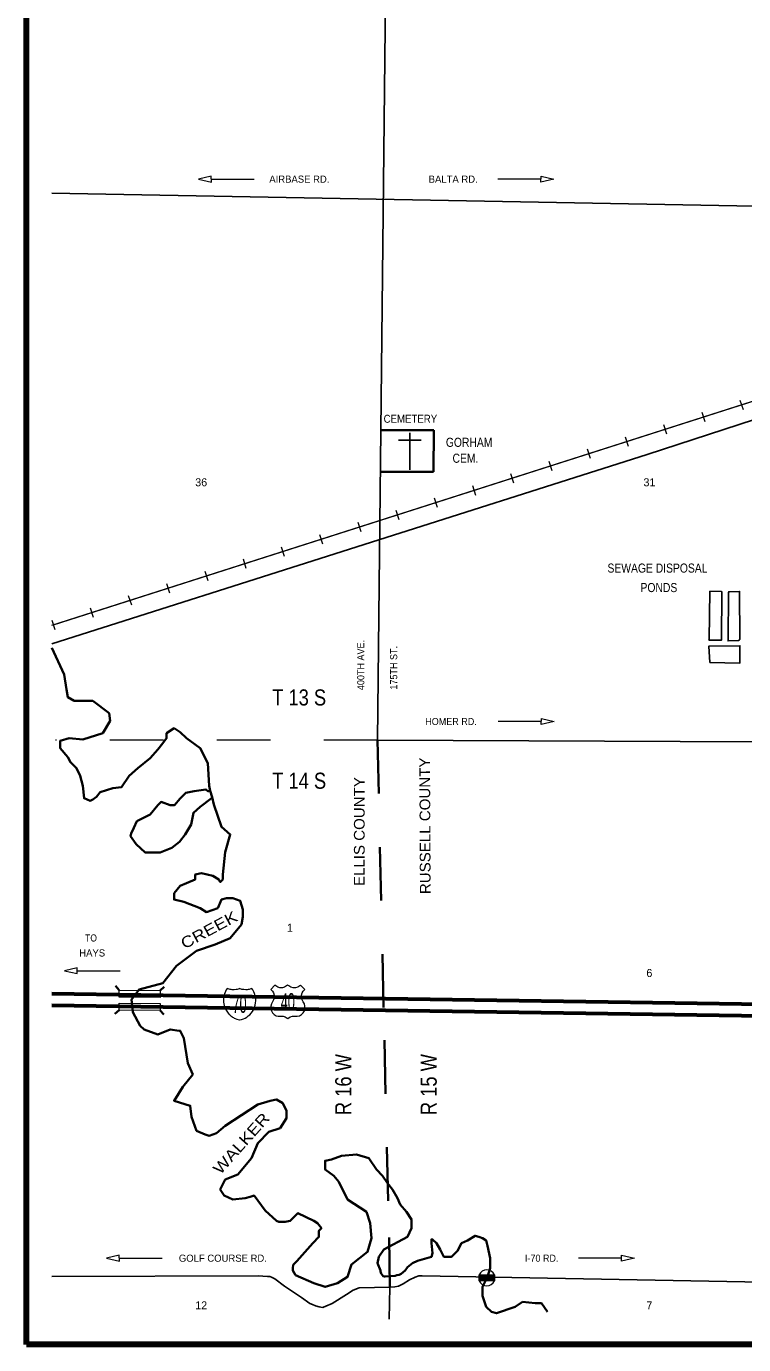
# Model space of a CAD drawing. Extents: x 5.68 to 10.65, y 19.67 to 23.61.
# Drawn here: x 5.678 to 7.018, y 19.723 to 22.187 of the extents above; entities that cross this region are included whole.
import ezdxf
from ezdxf.enums import TextEntityAlignment as Align

# ---------------------------------------------------------------- set-up
doc = ezdxf.new("R2010")
doc.units = 0
doc.header["$LTSCALE"] = 0.0061
for name, pattern in [('DOT_DASHED', [7.7, 5, -1.2, 0.3, -1.2]), ('DOTTED', [1.5, 0.3, -1.2]), ('MEDIUM_DASHED', [4.5, 3, -1.5])]:
    doc.linetypes.add(name, pattern=pattern)
for name, color, linetype, lineweight in [('10', 7, 'Continuous', 60), ('14', 7, 'Continuous', 25), ('15', 7, 'MEDIUM_DASHED', 13), ('17', 7, 'Continuous', 13), ('19', 7, 'Continuous', 13), ('2', 7, 'DOT_DASHED', 35), ('21', 7, 'Continuous', 25), ('25', 7, 'Continuous', 35), ('32', 7, 'Continuous', 25), ('35', 7, 'Continuous', 13), ('39', 7, 'Continuous', 13), ('48', 7, 'Continuous', 106)]:
    doc.layers.add(name, color=color, linetype=linetype, lineweight=lineweight)
for name, color, linetype in [('29', 7, 'Continuous'), ('41', 7, 'Continuous'), ('45', 7, 'Continuous'), ('46', 7, 'Continuous'), ('49', 7, 'Continuous')]:
    doc.layers.add(name, color=color, linetype=linetype)

msp = doc.modelspace()

# ---------------------------------------------------------------- hatches: boundary and pattern name
at = {"layer": '39'}
msp.add_hatch(color=256, dxfattribs=at).paths.add_polyline_path([(6.523864, 19.853598), (6.552462, 19.853598), (6.552462, 19.842235), (6.523864, 19.842235)])

# ---------------------------------------------------------------- linework, layer by layer
at = {"layer": '10'}
for points in [[(5.725189, 20.379356), (8.053788, 20.344508), (9.513068, 20.314583)], [(5.725189, 20.357765), (8.053409, 20.322917), (9.513068, 20.292992)]]:
    msp.add_lwpolyline(points, dxfattribs=at)
at = {"layer": '14'}
for p, q in [((6.363447, 23.558333), (6.333902, 20.852841)), ((6.357008, 19.830492), (6.355871, 19.770455))]:
    msp.add_line(p, q, dxfattribs=at)
for points in [[(5.725189, 21.875379), (7.039205, 21.850568), (8.084091, 21.839962), (8.349621, 21.925947)], [(5.725189, 21.032576), (6.837879, 21.386742), (7.095833, 21.470833), (7.278977, 21.472727), (7.319508, 21.47178), (7.38428, 21.491288), (7.718182, 21.640152), (7.830871, 21.685606), (7.936932, 21.719129), (8.05625, 21.754167), (8.242614, 21.793939), (8.517045, 21.835606), (8.803598, 21.842992), (9.329924, 21.848485), (9.513068, 21.848485)], [(6.333902, 20.852841), (8.454735, 20.843182), (9.512121, 20.839962)], [(5.725189, 19.850189), (6.110795, 19.851705), (6.128409, 19.850568), (6.132955, 19.850189), (6.135985, 19.849432), (6.142045, 19.846212), (6.160227, 19.832386), (6.192045, 19.810985), (6.207386, 19.8), (6.212311, 19.797917), (6.218182, 19.795833), (6.224811, 19.793561), (6.228409, 19.792992), (6.231629, 19.792803), (6.233333, 19.793182), (6.237311, 19.794697), (6.249432, 19.799811), (6.276136, 19.816667), (6.288826, 19.825), (6.299811, 19.828977), (6.357197, 19.830492), (6.366098, 19.831061), (6.373106, 19.832386), (6.382197, 19.836553), (6.39375, 19.844508), (6.404167, 19.849242), (6.410985, 19.851515), (6.417235, 19.851894), (7.689773, 19.82803)], [(6.207386, 19.8), (6.212311, 19.797917), (6.218182, 19.795833), (6.224811, 19.793561), (6.228409, 19.792992), (6.231629, 19.792803)], [(6.237311, 19.794697), (6.233333, 19.793182), (6.232008, 19.792803), (6.231629, 19.792803)]]:
    msp.add_lwpolyline(points, dxfattribs=at)
at = {"layer": '15'}
msp.add_line((6.333902, 20.852841), (5.732386, 20.852652), dxfattribs=at)
at = {"layer": '17'}
for p, q in [((5.728409, 21.068371), (8.99697, 22.113826)), ((7.011364, 21.488447), (7.017045, 21.471023)), ((6.939962, 21.46572), (6.945455, 21.448106)), ((6.868561, 21.442803), (6.874053, 21.425379)), ((6.79697, 21.419886), (6.802652, 21.402462)), ((6.725568, 21.397159), (6.73125, 21.379545)), ((6.654167, 21.374242), (6.659848, 21.356818)), ((6.582765, 21.351326), (6.588258, 21.333902)), ((6.511364, 21.328598), (6.516856, 21.310985)), ((6.439962, 21.305682), (6.445455, 21.288258)), ((6.368371, 21.282955), (6.374053, 21.265341)), ((6.29697, 21.260038), (6.302652, 21.242614)), ((6.154167, 21.214394), (6.159659, 21.19678)), ((6.225568, 21.237121), (6.23125, 21.219697)), ((6.082765, 21.191477), (6.088258, 21.174053)), ((6.011364, 21.168561), (6.016856, 21.151136)), ((5.939773, 21.145833), (5.945455, 21.12822)), ((5.868371, 21.122917), (5.874053, 21.105492)), ((5.79697, 21.100189), (5.802652, 21.082576)), ((5.725379, 21.077083), (5.731061, 21.05947))]:
    msp.add_line(p, q, dxfattribs=at)
msp.add_lwpolyline([(5.725189, 21.067424), (8.99697, 22.113826), (9.071591, 22.13447), (9.147727, 22.149432), (9.224621, 22.158333), (9.301894, 22.161364), (9.379356, 22.158333), (9.45625, 22.149432), (9.513068, 22.138258)], dxfattribs=at)
at = {"layer": '19'}
for points in [[(6.05322, 20.388826), (6.051136, 20.385985), (6.049811, 20.383144), (6.049242, 20.381061), (6.048106, 20.379545), (6.047727, 20.377083), (6.04697, 20.375189), (6.046402, 20.372159), (6.046023, 20.368561), (6.046212, 20.363258), (6.046591, 20.359848), (6.047727, 20.356629), (6.048106, 20.354545), (6.049621, 20.350947), (6.050947, 20.347917), (6.053409, 20.344318), (6.054924, 20.342424), (6.056629, 20.340341), (6.058144, 20.339205), (6.059659, 20.337879), (6.061553, 20.336553), (6.063258, 20.335417), (6.064773, 20.33428), (6.066288, 20.333523), (6.068182, 20.332386), (6.071402, 20.33125), (6.075189, 20.329924), (6.076326, 20.329924), (6.079735, 20.330871), (6.083333, 20.331818), (6.086553, 20.333523), (6.089583, 20.335227), (6.092424, 20.337311), (6.095265, 20.339773), (6.097727, 20.342614), (6.100379, 20.345833), (6.102273, 20.349053), (6.10303, 20.350568), (6.104356, 20.35322), (6.105492, 20.357576), (6.10625, 20.361742), (6.106629, 20.36572), (6.106439, 20.369886), (6.10625, 20.372917), (6.105682, 20.375189), (6.104356, 20.379545), (6.10303, 20.382765), (6.100947, 20.386174), (6.099432, 20.388826), (6.097538, 20.388068), (6.094318, 20.387121), (6.092614, 20.386553), (6.09072, 20.386174), (6.087689, 20.385985), (6.08428, 20.386553), (6.082386, 20.386932), (6.080492, 20.387121), (6.079167, 20.387689), (6.077273, 20.388258), (6.076326, 20.388826), (6.075189, 20.388258), (6.073674, 20.387689), (6.07178, 20.387121), (6.070076, 20.386553), (6.066288, 20.385985), (6.062689, 20.385985), (6.060606, 20.386553), (6.058902, 20.386932), (6.056818, 20.387311), (6.054924, 20.388068)], [(6.142235, 20.394886), (6.134659, 20.387121), (6.137689, 20.383712), (6.139773, 20.380303), (6.141098, 20.375947), (6.141098, 20.371591), (6.139773, 20.367235), (6.137689, 20.363636), (6.135606, 20.360038), (6.13447, 20.355682), (6.13447, 20.351326), (6.135606, 20.34678), (6.137689, 20.343371), (6.140909, 20.340152), (6.144508, 20.337879), (6.148674, 20.336742), (6.157576, 20.336742), (6.161742, 20.335606), (6.165341, 20.333523), (6.166667, 20.332765), (6.171023, 20.335606), (6.175189, 20.336742), (6.183712, 20.336742), (6.188447, 20.337879), (6.192045, 20.340152), (6.195076, 20.343371), (6.197348, 20.34678), (6.198485, 20.351326), (6.198485, 20.355682), (6.197348, 20.360038), (6.195076, 20.363636), (6.192992, 20.367235), (6.191667, 20.371591), (6.191667, 20.375947), (6.192992, 20.380303), (6.195076, 20.383712), (6.198485, 20.387121), (6.190152, 20.394886), (6.188826, 20.393371), (6.185038, 20.391098), (6.180871, 20.389962), (6.176326, 20.389962), (6.172159, 20.391098), (6.168371, 20.393371), (6.166098, 20.394886), (6.164015, 20.393371), (6.160227, 20.391098), (6.15625, 20.389962), (6.151705, 20.389962), (6.147538, 20.391098), (6.143939, 20.393371)]]:
    msp.add_lwpolyline(points, close=True, dxfattribs=at)
at = {"layer": '2'}
msp.add_lwpolyline([(6.333902, 20.852841), (6.34678, 20.291856), (6.355871, 19.923485), (6.357008, 19.830492)], dxfattribs=at)
at = {"layer": '21', "lineweight": 35}
for p, q in [((5.851326, 20.385795), (5.844318, 20.393371)), ((5.935606, 20.392045), (5.92803, 20.385038)), ((5.850947, 20.348295), (5.843371, 20.341288)), ((5.934659, 20.339962), (5.927652, 20.347538))]:
    msp.add_line(p, q, dxfattribs=at)
at = {"layer": '21', "lineweight": 13}
for points in [[(5.851326, 20.385795), (5.92803, 20.385038), (5.927841, 20.37178), (5.851136, 20.372538)], [(5.851136, 20.361553), (5.927841, 20.360795), (5.927652, 20.347538), (5.850947, 20.348295)]]:
    msp.add_lwpolyline(points, close=True, dxfattribs=at)
at = {"layer": '25', "lineweight": 25}
for points in [[(6.953977, 21.040909), (6.955114, 21.13125), (6.976515, 21.130871), (6.977462, 21.130303), (6.976894, 21.039962), (6.953409, 21.039962)], [(6.989773, 21.129167), (6.989205, 21.038447), (7.009091, 21.038826), (7.011174, 21.041477), (7.010606, 21.130871), (6.990341, 21.130303), (6.990341, 21.128788)], [(6.954545, 21.028598), (7.011174, 21.029167), (7.011174, 20.99697), (6.955114, 20.998106), (6.953409, 21.028598)]]:
    msp.add_lwpolyline(points, close=True, dxfattribs=at)
at = {"layer": '25'}
for points in [[(6.110227, 20.17197), (6.049432, 20.132197), (6.033144, 20.118182), (6.019129, 20.113636), (6.012121, 20.115909), (5.995833, 20.122917), (5.986364, 20.148674), (5.984091, 20.169697), (5.953788, 20.178977), (5.970076, 20.204735), (5.988826, 20.22803), (5.979356, 20.249053), (5.972348, 20.295833), (5.965341, 20.309848), (5.963068, 20.309848), (5.94678, 20.312121), (5.923295, 20.302841), (5.897727, 20.312121), (5.89072, 20.319129), (5.876705, 20.344697), (5.874432, 20.368182), (5.888447, 20.386742), (5.932765, 20.398485), (5.958333, 20.43125), (5.995833, 20.45928), (6.030682, 20.470833), (6.058712, 20.482576), (6.079735, 20.508333), (6.082197, 20.522348), (6.082197, 20.536364), (6.077462, 20.552652), (6.063447, 20.557386), (6.051705, 20.557386), (6.042424, 20.554924), (6.035417, 20.538636), (6.035417, 20.538636), (6.014394, 20.531629), (6.002841, 20.538636), (5.972348, 20.550379), (5.953788, 20.554924), (5.953788, 20.566667), (5.965341, 20.580682), (5.977083, 20.585417), (5.993371, 20.592424), (5.993371, 20.601705), (6.005114, 20.603977), (6.026136, 20.599432), (6.037689, 20.592424), (6.040152, 20.587689), (6.044697, 20.592424), (6.044697, 20.601705), (6.049432, 20.64375), (6.058712, 20.676515), (6.042424, 20.69053), (6.028409, 20.732576), (6.024811, 20.746212), (6.021591, 20.757955), (6.019129, 20.767614), (6.016667, 20.809659), (6.002841, 20.837689), (5.977083, 20.85625), (5.965341, 20.867992), (5.953788, 20.875), (5.939773, 20.86572), (5.939773, 20.85625), (5.932765, 20.84697), (5.923295, 20.835227), (5.90928, 20.818939), (5.885985, 20.800189), (5.869697, 20.786174), (5.855682, 20.765152), (5.839394, 20.762879), (5.815909, 20.755871), (5.808902, 20.746591), (5.801894, 20.741856), (5.797348, 20.739583), (5.785606, 20.744129), (5.783333, 20.767614), (5.778598, 20.786174), (5.771591, 20.800189), (5.760038, 20.811932), (5.755303, 20.821212), (5.741288, 20.837689), (5.741288, 20.851705), (5.757576, 20.85625), (5.783333, 20.853977), (5.820644, 20.86572), (5.834659, 20.889015), (5.832386, 20.90303), (5.801894, 20.926326), (5.767045, 20.926326), (5.755303, 20.933333), (5.75303, 20.947348), (5.748295, 20.975379), (5.725189, 21.025568)], [(6.024811, 20.746212), (6.022917, 20.743561), (6.002652, 20.72803), (5.990152, 20.717235), (5.985606, 20.695455), (5.974621, 20.676705), (5.963826, 20.662879), (5.949811, 20.651894), (5.92803, 20.642614), (5.9, 20.642614), (5.882955, 20.658144), (5.872159, 20.673674), (5.873674, 20.678409), (5.878409, 20.689205), (5.88447, 20.701705), (5.90947, 20.714015), (5.923295, 20.73125), (5.929545, 20.7375), (5.94678, 20.73125), (5.954545, 20.73125), (5.965341, 20.743561), (5.976136, 20.754545), (5.991667, 20.757576), (6.013447, 20.760795), (6.016667, 20.757576), (6.018182, 20.757576), (6.021591, 20.757955)], [(6.183523, 19.878977), (6.212879, 19.912689), (6.224621, 19.924432), (6.224621, 19.935985), (6.229167, 19.94072), (6.222159, 19.95), (6.215152, 19.954735), (6.184848, 19.96875), (6.170833, 19.954735), (6.161553, 19.952462), (6.149811, 19.952462), (6.145076, 19.954735), (6.124053, 19.973485), (6.10322, 20.001515), (6.096212, 19.999053), (6.086742, 19.99678), (6.063447, 19.994508), (6.047159, 20.001515), (6.040152, 20.013068), (6.049432, 20.031818), (6.072727, 20.041098), (6.098485, 20.071591), (6.110227, 20.099621), (6.131061, 20.120644), (6.152083, 20.127652), (6.163826, 20.146212), (6.163826, 20.160227), (6.156818, 20.174242), (6.145076, 20.18125), (6.133523, 20.178977), (6.110227, 20.17197)], [(6.339394, 19.861742), (6.33428, 19.875379), (6.336553, 19.886932), (6.345833, 19.900947), (6.390341, 19.924432), (6.397348, 19.94072), (6.397348, 19.957008), (6.387879, 19.971023), (6.376326, 19.985038), (6.371591, 19.99678), (6.362311, 20.013068), (6.352841, 20.024811), (6.343561, 20.038826), (6.332008, 20.050568), (6.317992, 20.071591), (6.294508, 20.078598), (6.266477, 20.076136), (6.247917, 20.069129), (6.236174, 20.066856), (6.236174, 20.050568), (6.252462, 20.038826), (6.261932, 20.027083), (6.27822, 19.994508), (6.313258, 19.971023), (6.320265, 19.95), (6.322538, 19.92197), (6.31553, 19.896402), (6.285227, 19.872917), (6.27822, 19.849621), (6.25947, 19.837879), (6.236174, 19.830871), (6.215152, 19.837879), (6.180492, 19.85303)], [(6.651705, 19.78428), (6.640152, 19.800568), (6.628409, 19.800568), (6.605114, 19.802841), (6.591098, 19.793561), (6.556061, 19.781818), (6.54678, 19.78428), (6.537311, 19.793561), (6.530303, 19.814583), (6.530303, 19.830871), (6.539773, 19.849621), (6.544318, 19.865909), (6.544318, 19.884659), (6.539773, 19.907955), (6.537311, 19.917424), (6.530303, 19.92197), (6.523295, 19.924432), (6.516288, 19.926705), (6.502273, 19.917424), (6.49072, 19.912689), (6.483712, 19.898674), (6.47197, 19.886932), (6.457955, 19.886932), (6.450947, 19.900947), (6.443939, 19.912689), (6.436932, 19.919697), (6.434659, 19.919697), (6.434659, 19.912689), (6.436932, 19.893939), (6.434659, 19.886932), (6.408902, 19.879924), (6.399621, 19.875379), (6.390341, 19.867803)], [(6.183523, 19.878977), (6.176705, 19.87197), (6.175568, 19.86572)], [(6.180492, 19.85303), (6.175758, 19.861742), (6.175758, 19.86553), (6.175758, 19.86553)], [(6.390341, 19.867803), (6.385795, 19.861553), (6.37822, 19.855303), (6.374621, 19.853788), (6.370265, 19.852652), (6.366856, 19.851894), (6.348106, 19.850568), (6.347348, 19.850379), (6.344508, 19.851326), (6.34072, 19.855871), (6.339583, 19.859848), (6.339773, 19.861174), (6.339583, 19.861742)]]:
    msp.add_lwpolyline(points, dxfattribs=at)
at = {"layer": '32'}
for p, q in [((6.373295, 21.413258), (6.415341, 21.413258)), ((6.394318, 21.427462), (6.394318, 21.358333))]:
    msp.add_line(p, q, dxfattribs=at)
at = {"layer": '32', "linetype": 'DOTTED', "lineweight": 35}
msp.add_lwpolyline([(6.340341, 21.432386), (6.439015, 21.432386), (6.438447, 21.354167), (6.339394, 21.354545)], dxfattribs=at)
at = {"layer": '35'}
for p, q in [((6.023485, 21.901326), (6.103788, 21.901326)), ((6.639394, 21.901515), (6.559091, 21.901515)), ((6.639962, 20.887689), (6.559659, 20.887689)), ((5.772727, 20.42178), (5.85303, 20.42178)), ((5.851515, 19.884659), (5.931818, 19.884659)), ((6.789962, 19.884659), (6.709659, 19.884659))]:
    msp.add_line(p, q, dxfattribs=at)
for points in [[(6.023295, 21.906818), (5.999621, 21.901326), (6.023485, 21.895833)], [(6.639583, 21.906818), (6.663258, 21.901326), (6.639394, 21.895833)], [(6.640152, 20.893182), (6.663826, 20.887689), (6.639962, 20.882197)], [(5.772538, 20.427462), (5.748864, 20.42197), (5.772727, 20.416477)], [(5.851515, 19.890152), (5.827841, 19.884659), (5.851705, 19.879167)], [(6.790152, 19.890152), (6.814015, 19.884659), (6.790152, 19.879167)]]:
    msp.add_lwpolyline(points, close=True, dxfattribs=at)
at = {"layer": '39'}
for p, q in [((6.523674, 19.853598), (6.552462, 19.853598)), ((6.552462, 19.842045), (6.523674, 19.842045))]:
    msp.add_line(p, q, dxfattribs=at)
msp.add_lwpolyline([(6.523864, 19.853598), (6.552462, 19.853598), (6.552462, 19.842235), (6.523864, 19.842235)], close=True, dxfattribs=at)
for centre, start, end in [((6.538112, 19.846974), 24.77119, 155.22881), ((6.538112, 19.848853), 204.77119, 335.22881)]:
    msp.add_arc(centre, 0.015769, start, end, dxfattribs=at)
at = {"layer": '48'}
msp.add_lwpolyline([(5.677841, 19.723106), (5.677841, 23.605682), (9.560417, 23.605682), (9.560417, 19.723106)], close=True, dxfattribs=at)

# ---------------------------------------------------------------- texts
at = {"layer": '19', "width": 0.55}
for s, p in [('70', (6.076231, 20.343182)), ('40', (6.166383, 20.347727))]:
    msp.add_text(s, height=0.0322, dxfattribs=at).set_placement(p, align=Align.CENTER)
at = {"layer": '25', "width": 0.85}
for s, p in [('SEWAGE DISPOSAL ', (6.859848, 21.165909)), ('PONDS', (6.859848, 21.129545))]:
    msp.add_text(s, height=0.017, dxfattribs=at).set_placement(p, align=Align.CENTER)
at = {"layer": '29', "width": 1.2}
for s, rotation, p in [('CREEK', 28.273, (6.024051, 20.488998)), ('WALKER', 48.319, (6.087323, 20.092232))]:
    msp.add_text(s, height=0.0208, rotation=rotation, dxfattribs=at).set_placement(p, align=Align.CENTER)
at = {"layer": '32', "width": 0.9}
msp.add_text('CEMETERY', height=0.01496, dxfattribs=at).set_placement((6.345455, 21.446023))
at = {"layer": '32', "width": 0.85}
for s, p in [('GORHAM ', (6.507955, 21.400947)), ('CEM.', (6.49839, 21.371212))]:
    msp.add_text(s, height=0.017, dxfattribs=at).set_placement(p, align=Align.CENTER)
at = {"layer": '35', "width": 0.9}
msp.add_text('TO ', height=0.0133, dxfattribs=at).set_placement((5.800852, 20.476515), align=Align.CENTER)
at = {"layer": '35'}
msp.add_text('HAYS', height=0.0133, dxfattribs=at).set_placement((5.800852, 20.448485), align=Align.CENTER)
at = {"layer": '41', "width": 1.05}
for s, rotation, p in [('RUSSELL COUNTY', 90.254, (6.432773, 20.692759)), ('ELLIS COUNTY', 90, (6.310038, 20.681913))]:
    msp.add_text(s, height=0.02007, rotation=rotation, dxfattribs=at).set_placement(p, align=Align.CENTER)
at = {"layer": '45'}
for s, p in [('36', (6.004545, 21.327273)), ('31', (6.84214, 21.327273)), ('1', (6.170455, 20.494697)), ('6', (6.842045, 20.410227)), ('12', (6.004545, 19.789015)), ('7', (6.842045, 19.789015))]:
    msp.add_text(s, height=0.01496, dxfattribs=at).set_placement(p, align=Align.CENTER)
at = {"layer": '46', "width": 0.85}
for s, p in [('T 13 S', (6.187595, 20.917614)), ('T 14 S', (6.187595, 20.761932))]:
    msp.add_text(s, height=0.03011, dxfattribs=at).set_placement(p, align=Align.CENTER)
for s, p in [('R 16 W', (6.285038, 20.209091)), ('R 15 W', (6.444697, 20.209091))]:
    msp.add_text(s, height=0.03011, rotation=90, dxfattribs=at).set_placement(p, align=Align.CENTER)
at = {"layer": '49'}
for s, p in [('AIRBASE RD.', (6.187973, 21.894697)), ('BALTA RD.', (6.475473, 21.894697)), ('GOLF COURSE RD.', (6.045076, 19.87803))]:
    msp.add_text(s, height=0.01326, dxfattribs=at).set_placement(p, align=Align.CENTER)
at = {"layer": '49', "width": 0.95}
for s, p in [('400TH AVE.', (6.30928, 20.993182)), ('175TH ST.', (6.370833, 20.988068))]:
    msp.add_text(s, height=0.01326, rotation=90, dxfattribs=at).set_placement(p, align=Align.CENTER)
for s, p in [('HOMER RD.', (6.471402, 20.881061)), ('I-70 RD.', (6.640814, 19.87803))]:
    msp.add_text(s, height=0.01326, dxfattribs=at).set_placement(p, align=Align.CENTER)

doc.saveas('drawing.dxf')
